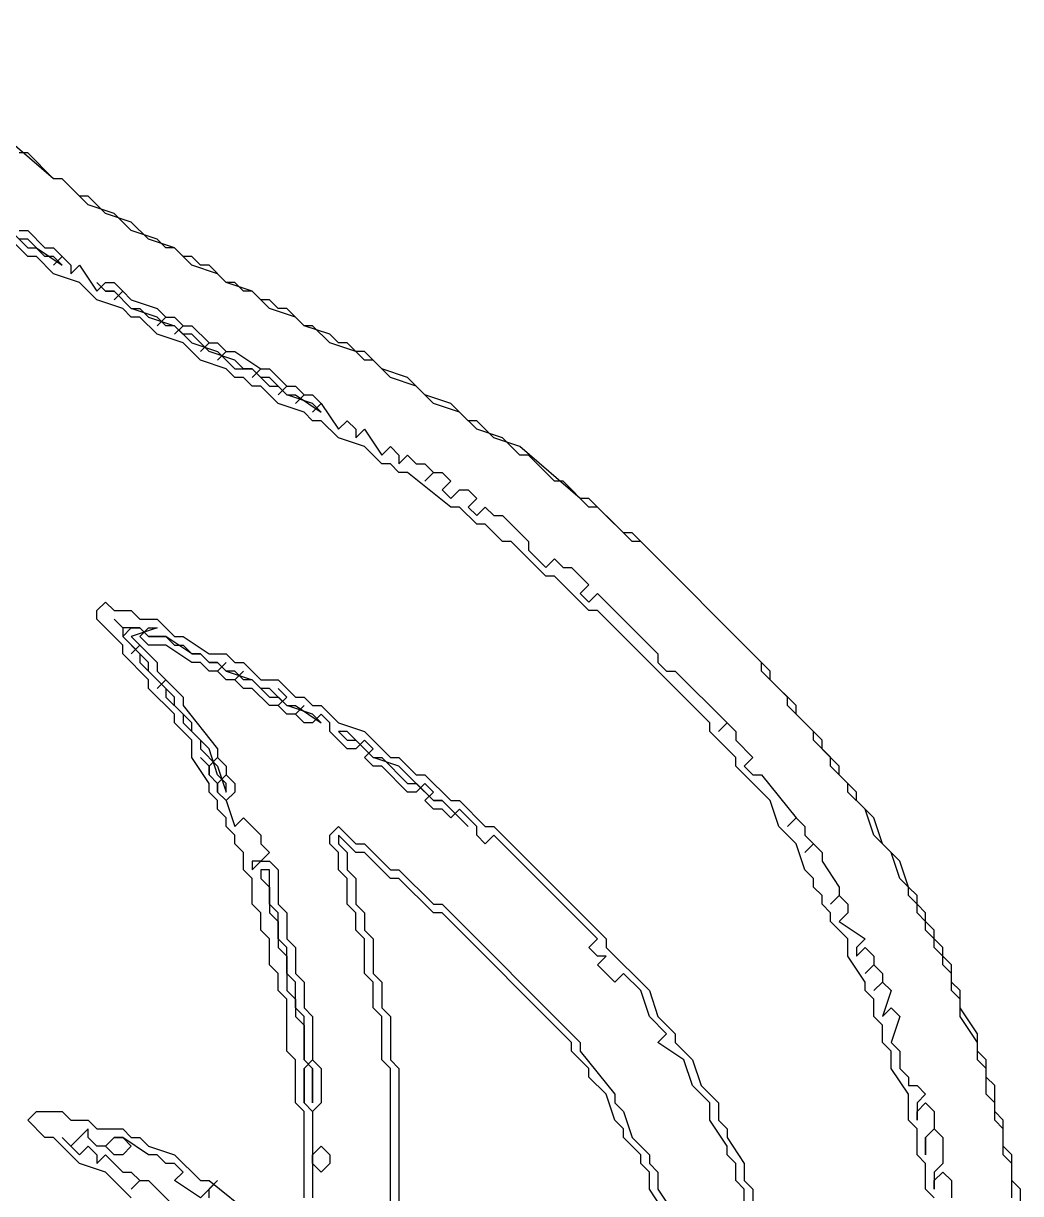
# Model space of a CAD drawing. Header units: millimetres. Extents: x 2 to 58.7, y 4.1 to 84.
# Drawn here: x 51.48 to 58.48, y 39.97 to 48.18 of the extents above; entities that cross this region are included whole.
import ezdxf

# ---------------------------------------------------------------- set-up
doc = ezdxf.new("R2010")
doc.units = ezdxf.units.MM
for name, color, linetype, true_color in [('CUT_OUTER', 1, 'Continuous', 0xa7a7a7), ('FILL_HAIR', 4, 'Continuous', 0x905530), ('FILL_WHITE', 3, 'Continuous', 0xf5f3f0), ('RAISED_METAL', 6, 'Continuous', 0xa7a7a7)]:
    doc.layers.add(name, color=color, linetype=linetype, true_color=true_color)

msp = doc.modelspace()

# ---------------------------------------------------------------- linework, layer by layer
at = {"layer": 'CUT_OUTER'}
msp.add_lwpolyline([(58.4777, 39.7576), (58.4777, 40), (58.4171, 40.0606), (58.4171, 40.2424), (58.3565, 40.303), (58.3565, 40.4848), (58.2959, 40.5455), (58.2959, 40.7273), (58.2353, 40.7879), (58.2353, 40.9091), (58.1747, 40.9697), (58.1747, 41.0909), (58.0535, 41.2727), (58.0535, 41.3939), (57.9929, 41.4545), (57.9929, 41.5758), (57.9324, 41.6364), (57.9324, 41.697), (57.8718, 41.7576), (57.8718, 41.8182), (57.8112, 41.8788), (57.8112, 41.9394), (57.7506, 42), (57.7506, 42.0606), (57.69, 42.1212), (57.6294, 42.303), (57.5082, 42.4242), (57.4476, 42.6061), (57.3264, 42.7273), (57.3264, 42.7879), (57.2052, 42.9091), (57.2052, 42.9697), (57.084, 43.0909), (57.084, 43.1515), (56.9022, 43.3333), (56.9022, 43.3939), (56.7204, 43.5758), (56.7204, 43.6364), (55.7508, 44.6061), (55.6902, 44.6061), (55.4478, 44.8485), (55.3872, 44.8485), (54.963, 45.2121), (54.7812, 45.2727), (54.66, 45.3939), (54.5994, 45.3939), (54.4782, 45.5152), (54.2965, 45.5758), (54.1753, 45.697), (53.9935, 45.7576), (53.8723, 45.8788), (53.8117, 45.8788), (53.7511, 45.9394), (53.6905, 45.9394), (53.6299, 46), (53.4481, 46.0606), (53.3269, 46.1818), (53.2663, 46.1818), (53.2057, 46.2424), (53.1451, 46.2424), (53.0845, 46.303), (52.9027, 46.3636), (52.7815, 46.4848), (52.7209, 46.4848), (52.6603, 46.5455), (52.5997, 46.5455), (52.5391, 46.6061), (52.3573, 46.6667), (52.2361, 46.7879), (52.0543, 46.8485), (51.9331, 46.9697), (51.8725, 46.9697), (51.7513, 47.0909), (51.6907, 47.0909), (51.5089, 47.2727), (51.4483, 47.2727)], dxfattribs=at)
at = {"layer": 'FILL_HAIR'}
for points in [[(57.8718, 39.9394), (57.8112, 40), (57.8112, 40.1818), (57.7506, 40.2424), (57.7506, 40.4242), (57.69, 40.4848), (57.69, 40.6667), (57.5688, 40.8485), (57.5688, 40.9697), (57.5082, 41.0303), (57.5082, 41.1515), (57.4476, 41.2121), (57.4476, 41.3333), (57.387, 41.3939), (57.387, 41.4545), (57.2658, 41.6364), (57.2658, 41.7576), (57.1446, 41.8788), (57.1446, 41.9394), (57.084, 42), (57.084, 42.0606), (57.0234, 42.1212), (57.0234, 42.1818), (56.9628, 42.2424), (56.9022, 42.4242), (56.781, 42.5455), (56.7204, 42.7273), (56.478, 42.9697), (56.478, 43.0303), (56.2962, 43.2121), (56.2962, 43.2727), (55.5084, 44.0606), (55.4478, 44.0606), (55.2054, 44.303), (55.1448, 44.303), (54.9024, 44.5455), (54.8418, 44.5455), (54.7206, 44.6667), (54.66, 44.6667), (54.5388, 44.7879), (54.4782, 44.7879), (54.1753, 45.0303), (54.1147, 45.0303), (54.0541, 45.0909), (53.9935, 45.0909), (53.8723, 45.2121), (53.6905, 45.2727), (53.5693, 45.3939), (53.5087, 45.3939), (53.4481, 45.4545), (53.2663, 45.5152), (53.1451, 45.6364), (53.0845, 45.6364), (53.0239, 45.697), (52.9633, 45.697), (52.9027, 45.7576), (52.7209, 45.8182), (52.5997, 45.9394), (52.4179, 46), (52.2967, 46.1212), (52.2361, 46.1212), (52.1755, 46.1818), (51.9937, 46.2424), (51.8725, 46.3636), (51.6907, 46.4242), (51.5695, 46.5455), (51.5089, 46.5455), (51.3877, 46.6667)], [(53.4481, 39.9394), (53.4481, 40.5455), (53.3875, 40.6061), (53.3875, 40.9091), (53.3269, 40.9697), (53.3269, 41.3333), (53.2663, 41.3939), (53.2663, 41.5152), (53.2057, 41.5758), (53.2057, 41.7576), (53.1451, 41.8182), (53.1451, 41.9394), (53.0845, 42), (53.0845, 42.1818), (53.0239, 42.2424), (53.0239, 42.3636), (52.9633, 42.4242), (52.9633, 42.4848), (52.9027, 42.5455), (52.9027, 42.6061), (52.8421, 42.6667), (52.8421, 42.7273), (52.7815, 42.7879), (52.7815, 42.8485), (52.6603, 43.0303), (52.6603, 43.1515), (52.5391, 43.2727), (52.5391, 43.3333), (52.3573, 43.5152), (52.3573, 43.5758), (52.1755, 43.7576), (52.1755, 43.8182), (51.9937, 44), (51.9937, 44.0606), (52.0543, 44.1212), (52.1149, 44.0606), (52.2361, 44.0606), (52.2967, 44), (52.4179, 44), (52.5391, 43.8788), (52.5997, 43.8788), (52.7815, 43.7576), (52.9027, 43.7576), (52.9633, 43.697), (53.0239, 43.697), (53.1451, 43.5758), (53.2663, 43.5758), (53.3875, 43.4545), (53.4481, 43.4545), (53.5087, 43.3939), (53.5693, 43.3939), (53.6905, 43.2727), (53.8723, 43.2121), (54.0541, 43.0303), (54.1147, 43.0303), (54.2359, 42.9091), (54.2965, 42.9091), (54.4782, 42.7273), (54.5388, 42.7273), (54.7206, 42.5455), (54.7812, 42.5455), (55.569, 41.7576), (55.569, 41.697), (55.872, 41.3939), (55.9326, 41.2121), (56.0538, 41.0909), (56.0538, 41.0303), (56.175, 40.9091), (56.2356, 40.7273), (56.3568, 40.6061), (56.3568, 40.4848), (56.4174, 40.4242), (56.4174, 40.3636), (56.5386, 40.1818), (56.5386, 40.0606), (56.5992, 40), (56.5992, 39.8182)], [(52.2361, 39.9394), (52.0543, 40.1212), (51.8725, 40.1818), (51.6907, 40.3636), (51.6301, 40.3636), (51.5089, 40.4848), (51.5695, 40.5455), (51.7513, 40.5455), (51.8119, 40.4848), (51.9331, 40.4848), (51.9937, 40.4242), (52.1755, 40.4242), (52.2361, 40.3636), (52.2967, 40.3636), (52.3573, 40.303), (52.5391, 40.2424), (52.7209, 40.0606), (52.7815, 40.0606), (53.0845, 39.8182)]]:
    msp.add_lwpolyline(points, dxfattribs=at)
at = {"layer": 'FILL_WHITE'}
for points in [[(49.7516, 48.1818), (50.1758, 47.7576), (50.1758, 47.697), (50.2364, 47.697), (50.6, 47.3333), (50.6606, 47.3333), (51.0847, 46.9091), (51.1453, 46.9091), (51.3271, 46.7273), (51.3877, 46.7273), (51.5089, 46.6061), (51.5695, 46.6061), (51.7513, 46.4848), (51.6907, 46.5455), (51.6301, 46.5455), (51.5089, 46.6667), (51.4483, 46.6667), (51.3271, 46.7879), (51.2665, 46.7879), (51.0847, 46.9697), (51.0241, 46.9697), (50.6606, 47.3333), (50.6, 47.3333)], [(51.9937, 46.3636), (52.0543, 46.303), (52.1149, 46.303), (52.2361, 46.1818), (52.2967, 46.1818), (52.3573, 46.1212), (52.5391, 46.0606), (52.6603, 45.9394), (52.8421, 45.8788), (52.9633, 45.7576), (53.0845, 45.7576), (53.2057, 45.6364), (53.2663, 45.6364), (53.3269, 45.5758), (53.3875, 45.5758), (53.5693, 45.4545), (53.5087, 45.5152), (53.3269, 45.5758), (53.2057, 45.697), (53.1451, 45.697), (53.0845, 45.7576), (53.0239, 45.7576), (52.9633, 45.8182), (52.7815, 45.8788), (52.6603, 46), (52.5997, 46), (52.5391, 46.0606), (52.4785, 46.0606), (52.4179, 46.1212), (52.2361, 46.1818), (52.1149, 46.303), (52.0543, 46.303)], [(52.1149, 44), (52.1755, 43.9394), (52.1755, 43.8788), (52.2967, 43.7576), (52.2967, 43.697), (52.4785, 43.5152), (52.4785, 43.4545), (52.5997, 43.3333), (52.5997, 43.2727), (52.7209, 43.1515), (52.7209, 43.0909), (52.8421, 42.9697), (52.9027, 42.7879), (52.9027, 42.8485), (52.8421, 42.9091), (52.7815, 43.0909), (52.6603, 43.2121), (52.6603, 43.2727), (52.5391, 43.3939), (52.5391, 43.4545), (52.3573, 43.6364), (52.3573, 43.697), (52.1755, 43.8788), (52.2361, 43.9394), (52.2967, 43.9394), (52.3573, 43.8788), (52.4785, 43.8788), (52.5391, 43.8182), (52.5997, 43.8182), (52.6603, 43.7576), (52.7209, 43.7576), (52.7815, 43.697), (52.8421, 43.697), (52.9027, 43.6364), (53.0845, 43.5758), (53.2057, 43.4545), (53.2663, 43.4545), (53.3269, 43.3939), (53.3875, 43.3939), (53.5693, 43.2727), (53.5087, 43.3333), (53.3269, 43.3939), (53.2057, 43.5152), (53.1451, 43.5152), (53.0845, 43.5758), (53.0239, 43.5758), (52.9633, 43.6364), (52.9027, 43.6364), (52.8421, 43.697), (52.7815, 43.697), (52.7209, 43.7576), (52.6603, 43.7576), (52.4785, 43.8788), (52.3573, 43.8788), (52.2967, 43.9394), (52.1755, 43.9394)], [(53.6905, 43.2121), (53.7511, 43.1515), (53.8117, 43.1515), (53.9329, 43.0303), (53.9935, 43.0303), (54.1753, 42.8485), (54.2359, 42.8485), (54.3571, 42.7273), (54.4176, 42.7273), (54.5994, 42.5455), (54.4176, 42.7273), (54.3571, 42.7273), (54.1147, 42.9697), (53.9329, 43.0303), (53.7511, 43.2121)], [(53.1451, 42.2424), (53.1451, 42.1818), (53.2057, 42.1212), (53.2057, 41.9394), (53.2663, 41.8788), (53.2663, 41.697), (53.3269, 41.6364), (53.3269, 41.3939), (53.3875, 41.3333), (53.3875, 41.2121), (53.4481, 41.1515), (53.4481, 40.9091), (53.5087, 40.8485), (53.5087, 40.6061), (53.5087, 40.8485), (53.4481, 40.9091), (53.4481, 41.2121), (53.3875, 41.2727), (53.3875, 41.4545), (53.3269, 41.5152), (53.3269, 41.697), (53.2663, 41.7576), (53.2663, 41.9394), (53.2057, 42), (53.2057, 42.2424)]]:
    msp.add_lwpolyline(points, close=True, dxfattribs=at)
msp.add_lwpolyline([(55.9932, 39.8182), (55.872, 40), (55.872, 40.1212), (55.8114, 40.1818), (55.8114, 40.2424), (55.6902, 40.3636), (55.6902, 40.4242), (55.6296, 40.4848), (55.569, 40.6667), (55.4478, 40.7879), (55.4478, 40.8485), (55.3266, 40.9697), (55.3266, 41.0303), (54.4176, 41.9394), (54.3571, 41.9394), (54.1147, 42.1818), (54.0541, 42.1818), (53.8723, 42.3636), (53.8117, 42.3636), (53.6905, 42.4848), (53.6905, 42.4242), (53.7511, 42.3636), (53.7511, 42.2424), (53.8117, 42.1818), (53.8117, 42), (53.8723, 41.9394), (53.8723, 41.8182), (53.9329, 41.7576), (53.9329, 41.5152), (53.9935, 41.4545), (53.9935, 41.2727), (54.0541, 41.2121), (54.0541, 40.9091), (54.1147, 40.8485), (54.1147, 39.3333)], dxfattribs=at)
at = {"layer": 'RAISED_METAL'}
for points in [[(58.4171, 39.9394), (58.4171, 40.1818), (58.3565, 40.2424), (58.3565, 40.4242), (58.2959, 40.4848), (58.2959, 40.6061), (58.2353, 40.6667), (58.2353, 40.8485), (58.1747, 40.9091), (58.1747, 41.0303), (58.0535, 41.2121), (58.0535, 41.3333), (57.9929, 41.3939), (57.9929, 41.5152), (57.9324, 41.5758), (57.9324, 41.6364), (57.8718, 41.697), (57.8718, 41.7576), (57.8112, 41.8182), (57.8112, 41.8788), (57.7506, 41.9394), (57.7506, 42), (57.69, 42.0606), (57.69, 42.1212), (57.6294, 42.1818), (57.5688, 42.3636), (57.4476, 42.4848), (57.387, 42.6667), (57.2658, 42.7879), (57.2658, 42.8485), (57.1446, 42.9697), (57.1446, 43.0303), (57.0234, 43.1515), (57.0234, 43.2121), (56.8416, 43.3939), (56.8416, 43.4545), (56.6598, 43.6364), (56.6598, 43.697), (55.8114, 44.5455), (55.7508, 44.5455), (55.5084, 44.7879), (55.4478, 44.7879), (55.266, 44.9697), (55.2054, 44.9697), (55.0236, 45.1515), (54.963, 45.1515), (54.8418, 45.2727), (54.66, 45.3333), (54.5388, 45.4545), (54.3571, 45.5152), (54.2359, 45.6364), (54.0541, 45.697), (53.9329, 45.8182), (53.8723, 45.8182), (53.8117, 45.8788), (53.6299, 45.9394), (53.5087, 46.0606), (53.4481, 46.0606), (53.3875, 46.1212), (53.2057, 46.1818), (53.0845, 46.303), (53.0239, 46.303), (52.9633, 46.3636), (52.9027, 46.3636), (52.8421, 46.4242), (52.6603, 46.4848), (52.5391, 46.6061), (52.4785, 46.6061), (52.4179, 46.6667), (52.2361, 46.7273), (52.1149, 46.8485), (51.9331, 46.9091), (51.7513, 47.0909), (51.6907, 47.0909), (51.2665, 47.4545)], [(51.4483, 46.7273), (51.5089, 46.7273), (51.6301, 46.6061), (51.6907, 46.6061), (51.7513, 46.5455), (51.6907, 46.4848), (51.7513, 46.5455), (51.8119, 46.4848), (51.8119, 46.4242), (51.8725, 46.4848), (51.9937, 46.303), (52.0543, 46.3636), (52.1149, 46.3636), (52.1755, 46.303), (52.1149, 46.2424), (52.1755, 46.303), (52.2361, 46.2424), (52.4179, 46.1818), (52.4785, 46.1212), (52.4179, 46.0606), (52.4785, 46.1212), (52.5391, 46.1212), (52.5997, 46.0606), (52.5391, 46), (52.5997, 46.0606), (52.6603, 46.0606), (52.7815, 45.9394), (52.7209, 45.8788), (52.7815, 45.9394), (52.8421, 45.9394), (52.9027, 45.8788), (52.8421, 45.8182), (52.9027, 45.8788), (52.9633, 45.8788), (53.1451, 45.7576), (53.0845, 45.697), (53.1451, 45.7576), (53.2057, 45.7576), (53.3269, 45.6364), (53.2663, 45.5758), (53.3269, 45.6364), (53.3875, 45.6364), (53.4481, 45.5758), (53.3875, 45.5152), (53.4481, 45.5758), (53.5087, 45.5758), (53.5693, 45.5152), (53.5087, 45.4545), (53.5693, 45.5152), (53.6905, 45.3333), (53.7511, 45.3939), (53.8117, 45.3333), (53.8117, 45.2727), (53.8723, 45.3333), (53.9935, 45.1515), (54.0541, 45.2121), (54.1147, 45.1515), (54.1147, 45.0909), (54.1753, 45.1515), (54.2359, 45.0909), (54.2965, 45.0909), (54.3571, 45.0303), (54.2965, 44.9697), (54.3571, 45.0303), (54.4176, 45.0303), (54.4782, 44.9697), (54.4176, 44.9091), (54.4782, 44.8485), (54.5388, 44.9091), (54.5994, 44.9091), (54.66, 44.8485), (54.5994, 44.7879), (54.66, 44.7273), (54.7206, 44.7879), (54.7812, 44.7273), (54.8418, 44.7273), (55.0236, 44.5455), (55.0236, 44.4848), (55.1448, 44.3636), (55.2054, 44.4242), (55.266, 44.3636), (55.3266, 44.3636), (55.4478, 44.2424), (55.3872, 44.1818), (55.4478, 44.1212), (55.5084, 44.1818), (55.9326, 43.7576), (55.9326, 43.697), (55.9932, 43.6364), (56.0538, 43.6364), (56.4174, 43.2727), (56.3568, 43.2121), (56.4174, 43.2727), (56.478, 43.2121), (56.478, 43.1515), (56.5992, 43.0303), (56.5386, 42.9697), (56.5992, 42.9091), (56.6598, 42.9091), (56.9022, 42.6061), (56.8416, 42.5455), (56.9022, 42.6061), (56.9628, 42.5455), (56.9628, 42.4848), (57.0234, 42.4242), (56.9628, 42.3636), (57.0234, 42.4242), (57.084, 42.3636), (57.084, 42.303), (57.2052, 42.1212), (57.2052, 42.0606), (57.1446, 42), (57.2052, 42.0606), (57.2658, 42), (57.2658, 41.9394), (57.2052, 41.8788), (57.387, 41.7576), (57.3264, 41.697), (57.3264, 41.6364), (57.387, 41.697), (57.4476, 41.6364), (57.4476, 41.5758), (57.387, 41.5152), (57.4476, 41.5758), (57.5082, 41.5152), (57.5082, 41.4545), (57.4476, 41.3939), (57.5082, 41.4545), (57.5688, 41.3939), (57.5082, 41.2121), (57.5688, 41.2727), (57.6294, 41.2121), (57.5688, 41.0303), (57.6294, 40.9697), (57.6294, 40.8485), (57.69, 40.7879), (57.69, 40.7273), (57.7506, 40.7273), (57.8112, 40.6667), (57.7506, 40.6061), (57.7506, 40.4848), (57.7506, 40.5455), (57.8112, 40.6061), (57.8718, 40.5455), (57.8718, 40.4242), (57.8112, 40.3636), (57.8112, 40.2424), (57.8112, 40.3636), (57.8718, 40.4242), (57.9324, 40.3636), (57.9324, 40.1818), (57.8718, 40.1212), (57.8718, 40), (57.8718, 40.0606), (57.9324, 40.1212), (57.9929, 40.0606), (57.9929, 39.9394)], [(56.5386, 39.8182), (56.5386, 40), (56.478, 40.0606), (56.478, 40.1818), (56.4174, 40.2424), (56.4174, 40.303), (56.2962, 40.4848), (56.2962, 40.6061), (56.175, 40.7273), (56.1144, 40.9091), (55.9326, 41.0303), (55.9932, 41.0909), (55.872, 41.2121), (55.8114, 41.3939), (55.6902, 41.5152), (55.6296, 41.4545), (55.5084, 41.5758), (55.569, 41.6364), (55.5084, 41.6364), (55.4478, 41.697), (55.5084, 41.7576), (54.7812, 42.4848), (54.7206, 42.4242), (54.66, 42.4848), (54.66, 42.5455), (54.5388, 42.6667), (54.4782, 42.6061), (54.4176, 42.6667), (54.3571, 42.6667), (54.2965, 42.7273), (54.3571, 42.7879), (54.2965, 42.8485), (54.2359, 42.7879), (54.1753, 42.7879), (53.9935, 42.9697), (53.9329, 42.9697), (53.8723, 43.0303), (53.9329, 43.0909), (53.8723, 43.1515), (53.8117, 43.0909), (53.7511, 43.0909), (53.6299, 43.2121), (53.6299, 43.2727), (53.5693, 43.3333), (53.5087, 43.2727), (53.4481, 43.2727), (53.3875, 43.3333), (53.4481, 43.3939), (53.3875, 43.3333), (53.3269, 43.3333), (53.2663, 43.3939), (53.3269, 43.4545), (53.2663, 43.5152), (53.3269, 43.4545), (53.2663, 43.3939), (53.2057, 43.3939), (53.0845, 43.5152), (53.0239, 43.5152), (52.9633, 43.5758), (53.0239, 43.6364), (52.9633, 43.5758), (52.9027, 43.5758), (52.8421, 43.6364), (52.9027, 43.697), (52.8421, 43.6364), (52.7815, 43.6364), (52.7209, 43.697), (52.6603, 43.697), (52.4785, 43.8182), (52.3573, 43.8182), (52.2967, 43.8788), (52.3573, 43.9394), (52.4179, 43.9394), (52.2361, 43.8788), (52.2967, 43.8182), (52.2361, 43.7576), (52.2967, 43.8182), (52.4179, 43.697), (52.4179, 43.6364), (52.4785, 43.5758), (52.4179, 43.5152), (52.4785, 43.5758), (52.5997, 43.4545), (52.5997, 43.3939), (52.8421, 43.0909), (52.8421, 43.0303), (52.7815, 42.9697), (52.7209, 43.0303), (52.7815, 42.9697), (52.7815, 42.9091), (52.8421, 42.8485), (52.8421, 42.7879), (52.9027, 42.7273), (52.9633, 42.5455), (53.0239, 42.6061), (53.1451, 42.4848), (53.1451, 42.4242), (53.2057, 42.3636), (53.1451, 42.303), (53.0845, 42.303), (53.0845, 42.2424), (53.1451, 42.303), (53.2057, 42.303), (53.2663, 42.2424), (53.2663, 42), (53.3269, 41.9394), (53.3269, 41.7576), (53.3875, 41.697), (53.3875, 41.5152), (53.4481, 41.4545), (53.4481, 41.2727), (53.5087, 41.2121), (53.5087, 40.9091), (53.4481, 40.8485), (53.4481, 40.6061), (53.5087, 40.5455), (53.5087, 39.9394)], [(54.0541, 39.3333), (54.0541, 40.8485), (53.9935, 40.9091), (53.9935, 41.2121), (53.9329, 41.2727), (53.9329, 41.4545), (53.8723, 41.5152), (53.8723, 41.7576), (53.8117, 41.8182), (53.8117, 41.9394), (53.7511, 42), (53.7511, 42.1818), (53.6905, 42.2424), (53.6905, 42.3636), (53.6299, 42.4242), (53.6299, 42.4848), (53.6905, 42.5455), (53.8117, 42.4242), (53.8723, 42.4242), (54.0541, 42.2424), (54.1147, 42.2424), (54.3571, 42), (54.4176, 42), (55.3872, 41.0303), (55.3872, 40.9697), (55.6296, 40.6667), (55.6296, 40.6061), (55.6902, 40.5455), (55.7508, 40.3636), (55.872, 40.2424), (55.872, 40.1818), (55.9326, 40.1212), (55.9326, 40), (56.0538, 39.8182)], [(52.7815, 39.9394), (52.7815, 40), (52.8421, 40.0606), (52.7209, 39.9394), (52.5391, 40.0606), (52.5997, 40.1212), (52.5391, 40.1818), (52.4785, 40.1818), (52.4179, 40.2424), (52.3573, 40.2424), (52.1755, 40.3636), (52.1149, 40.3636), (52.0543, 40.303), (51.9937, 40.303), (51.9331, 40.3636), (51.9331, 40.4242), (51.8119, 40.303), (51.7513, 40.3636), (51.8725, 40.2424), (51.9331, 40.303), (51.9937, 40.2424), (51.9937, 40.1818), (52.0543, 40.2424), (52.1755, 40.1212), (52.2361, 40.1212), (52.2967, 40.0606), (52.2361, 40), (52.2967, 40.0606), (52.3573, 40.0606), (52.5997, 39.8182)]]:
    msp.add_lwpolyline(points, dxfattribs=at)
for points in [[(52.7815, 42.9697), (52.8421, 43.0303), (52.9027, 42.9697), (52.9027, 42.9091), (52.8421, 42.8485), (52.7815, 42.9091)], [(52.8421, 42.8485), (52.9027, 42.9091), (52.9633, 42.8485), (52.9633, 42.7879), (52.9027, 42.7273), (52.8421, 42.7879)], [(53.5087, 40.9091), (53.5693, 40.8485), (53.5693, 40.6061), (53.5087, 40.5455), (53.4481, 40.6061), (53.4481, 40.8485)], [(52.0543, 40.303), (52.1149, 40.3636), (52.1755, 40.3636), (52.2361, 40.303), (52.1755, 40.2424), (52.1149, 40.2424)], [(53.5087, 40.2424), (53.5693, 40.303), (53.6299, 40.2424), (53.6299, 40.1818), (53.5693, 40.1212), (53.5087, 40.1818)]]:
    msp.add_lwpolyline(points, close=True, dxfattribs=at)

doc.saveas('drawing.dxf')
